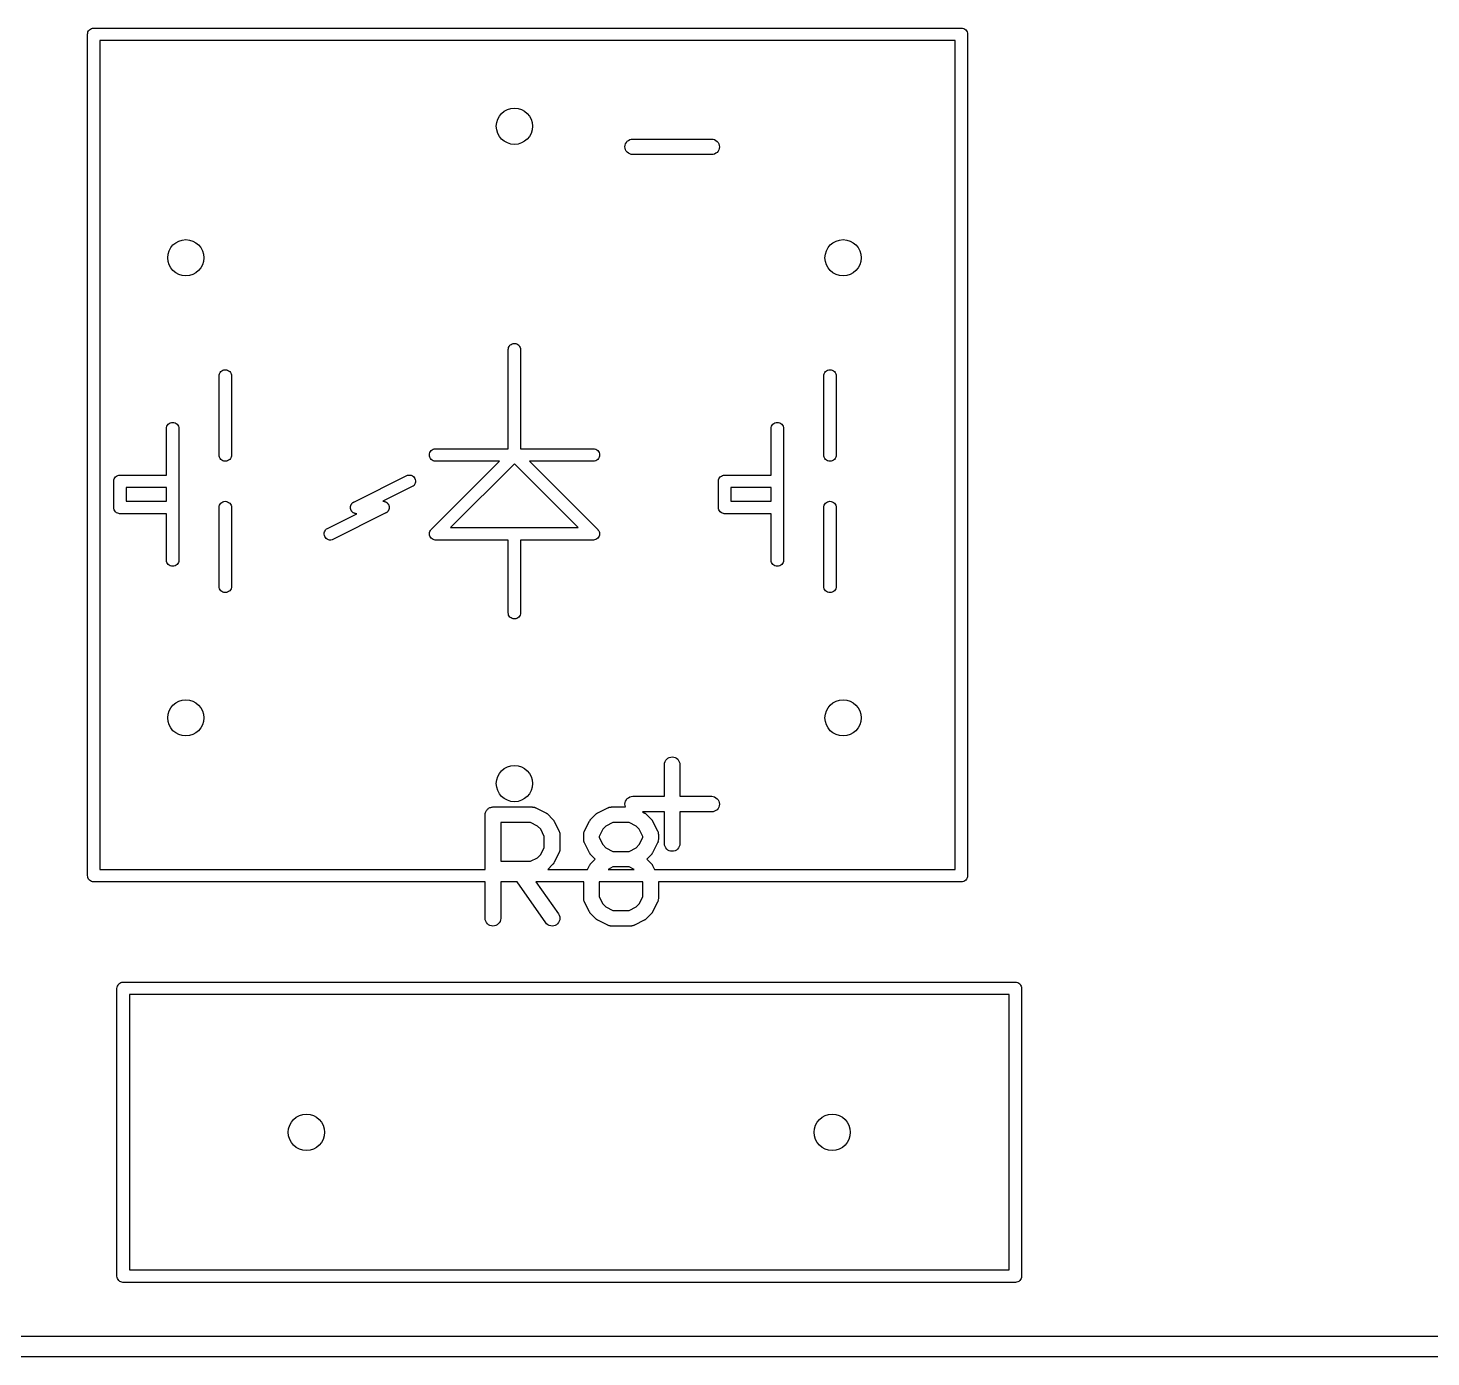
# Model space of a CAD drawing. Extents: x 17 to 176, y -177 to -9.
# Drawn here: x 132.3 to 145.86, y -176.63 to -163.79 of the extents above; entities that cross this region are included whole.
import ezdxf

# ---------------------------------------------------------------- set-up
doc = ezdxf.new("R2010")
doc.units = 0
doc.layers.add('BLACK', color=7, linetype='CONTINUOUS')

msp = doc.modelspace()

# ---------------------------------------------------------------- linework, layer by layer
at = {"layer": 'BLACK', "linetype": 'CONTINUOUS'}
for p, q in [((132.878, -163.852), (132.879, -163.84)), ((132.878, -163.855), (132.878, -163.852)), ((132.878, -171.977), (132.878, -163.855)), ((132.879, -163.84), (132.882, -163.829)), ((132.882, -163.829), (132.888, -163.819)), ((132.888, -163.819), (132.895, -163.809)), ((132.895, -163.809), (132.905, -163.802)), ((132.905, -163.802), (132.915, -163.796)), ((132.915, -163.796), (132.926, -163.793)), ((132.926, -163.793), (132.935, -163.792)), ((132.935, -163.792), (132.935, -163.792)), ((132.935, -163.792), (132.938, -163.792)), ((132.938, -163.792), (132.941, -163.792)), ((132.941, -163.792), (141.317, -163.792)), ((141.317, -163.792), (141.32, -163.792)), ((141.32, -163.792), (141.323, -163.792)), ((141.323, -163.792), (141.323, -163.792)), ((141.323, -163.792), (141.332, -163.793)), ((141.332, -163.793), (141.343, -163.796)), ((141.343, -163.796), (141.353, -163.802)), ((141.353, -163.802), (141.363, -163.809)), ((141.363, -163.809), (141.37, -163.819)), ((141.37, -163.819), (141.376, -163.829)), ((141.376, -163.829), (141.379, -163.84)), ((141.379, -163.84), (141.38, -163.852)), ((141.38, -163.852), (141.38, -163.855)), ((141.38, -163.855), (141.38, -171.977)), ((141.26, -163.912), (132.998, -163.912)), ((132.998, -163.912), (132.998, -171.92)), ((141.26, -171.92), (141.26, -163.912)), ((138.07, -164.939), (138.072, -164.924)), ((138.071, -164.953), (138.07, -164.939)), ((138.072, -164.924), (138.076, -164.91)), ((138.076, -164.91), (138.083, -164.897)), ((138.083, -164.897), (138.092, -164.886)), ((138.092, -164.886), (138.104, -164.877)), ((138.104, -164.877), (138.116, -164.87)), ((138.116, -164.87), (138.13, -164.866)), ((138.13, -164.866), (138.145, -164.864)), ((138.145, -164.864), (138.907, -164.864)), ((138.907, -164.864), (138.908, -164.864)), ((138.908, -164.864), (138.923, -164.866)), ((138.923, -164.866), (138.936, -164.87)), ((138.936, -164.87), (138.949, -164.878)), ((138.949, -164.878), (138.961, -164.887)), ((138.961, -164.887), (138.97, -164.898)), ((138.97, -164.898), (138.976, -164.911)), ((138.976, -164.911), (138.981, -164.925)), ((138.982, -164.94), (138.98, -164.955)), ((138.981, -164.925), (138.982, -164.94)), ((138.076, -164.968), (138.071, -164.953)), ((138.082, -164.98), (138.076, -164.968)), ((138.091, -164.992), (138.082, -164.98)), ((138.103, -165.001), (138.091, -164.992)), ((138.116, -165.008), (138.103, -165.001)), ((138.129, -165.013), (138.116, -165.008)), ((138.144, -165.014), (138.129, -165.013)), ((138.145, -165.014), (138.144, -165.014)), ((138.907, -165.014), (138.145, -165.014)), ((138.922, -165.013), (138.907, -165.014)), ((138.936, -165.009), (138.922, -165.013)), ((138.948, -165.002), (138.936, -165.009)), ((138.96, -164.993), (138.948, -165.002)), ((138.969, -164.981), (138.96, -164.993)), ((138.976, -164.968), (138.969, -164.981)), ((138.98, -164.955), (138.976, -164.968)), ((136.979, -166.844), (136.99, -166.841)), ((136.99, -166.841), (137.002, -166.84)), ((137.002, -166.84), (137.014, -166.841)), ((137.014, -166.841), (137.025, -166.844)), ((136.942, -166.897), (136.943, -166.888)), ((136.942, -167.856), (136.942, -166.897)), ((136.943, -166.888), (136.946, -166.877)), ((136.946, -166.877), (136.952, -166.867)), ((136.952, -166.867), (136.959, -166.857)), ((136.959, -166.857), (136.969, -166.85)), ((136.969, -166.85), (136.979, -166.844)), ((137.025, -166.844), (137.035, -166.85)), ((137.035, -166.85), (137.045, -166.857)), ((137.045, -166.857), (137.052, -166.867)), ((137.052, -166.867), (137.058, -166.877)), ((137.058, -166.877), (137.061, -166.888)), ((137.061, -166.888), (137.062, -166.897)), ((137.062, -166.897), (137.062, -167.856)), ((134.158, -167.121), (134.165, -167.111)), ((134.165, -167.111), (134.175, -167.104)), ((134.175, -167.104), (134.185, -167.098)), ((134.185, -167.098), (134.196, -167.095)), ((134.196, -167.095), (134.208, -167.094)), ((134.208, -167.094), (134.22, -167.095)), ((134.22, -167.095), (134.231, -167.098)), ((134.231, -167.098), (134.241, -167.104)), ((134.241, -167.104), (134.251, -167.111)), ((134.251, -167.111), (134.258, -167.121)), ((140, -167.121), (140.007, -167.111)), ((140.007, -167.111), (140.017, -167.104)), ((140.017, -167.104), (140.027, -167.098)), ((140.027, -167.098), (140.038, -167.095)), ((140.038, -167.095), (140.05, -167.094)), ((140.05, -167.094), (140.062, -167.095)), ((140.062, -167.095), (140.073, -167.098)), ((140.073, -167.098), (140.083, -167.104)), ((140.083, -167.104), (140.093, -167.111)), ((140.093, -167.111), (140.1, -167.121)), ((134.148, -167.151), (134.149, -167.142)), ((134.148, -167.919), (134.148, -167.151)), ((134.149, -167.142), (134.152, -167.131)), ((134.152, -167.131), (134.158, -167.121)), ((134.258, -167.121), (134.264, -167.131)), ((134.264, -167.131), (134.267, -167.142)), ((134.267, -167.142), (134.268, -167.151)), ((134.268, -167.151), (134.268, -167.919)), ((139.99, -167.151), (139.991, -167.142)), ((139.99, -167.919), (139.99, -167.151)), ((139.991, -167.142), (139.994, -167.131)), ((139.994, -167.131), (140, -167.121)), ((140.1, -167.121), (140.106, -167.131)), ((140.106, -167.131), (140.109, -167.142)), ((140.109, -167.142), (140.11, -167.151)), ((140.11, -167.151), (140.11, -167.919)), ((133.64, -167.659), (133.641, -167.65)), ((133.641, -167.65), (133.644, -167.639)), ((133.644, -167.639), (133.65, -167.629)), ((133.65, -167.629), (133.657, -167.619)), ((133.657, -167.619), (133.667, -167.612)), ((133.667, -167.612), (133.677, -167.606)), ((133.677, -167.606), (133.688, -167.603)), ((133.688, -167.603), (133.7, -167.602)), ((133.7, -167.602), (133.712, -167.603)), ((133.712, -167.603), (133.723, -167.606)), ((133.723, -167.606), (133.733, -167.612)), ((133.733, -167.612), (133.743, -167.619)), ((133.743, -167.619), (133.75, -167.629)), ((133.75, -167.629), (133.756, -167.639)), ((133.756, -167.639), (133.759, -167.65)), ((133.759, -167.65), (133.76, -167.659)), ((139.482, -167.659), (139.483, -167.65)), ((139.483, -167.65), (139.486, -167.639)), ((139.486, -167.639), (139.492, -167.629)), ((139.492, -167.629), (139.499, -167.619)), ((139.499, -167.619), (139.509, -167.612)), ((139.509, -167.612), (139.519, -167.606)), ((139.519, -167.606), (139.53, -167.603)), ((139.53, -167.603), (139.542, -167.602)), ((139.542, -167.602), (139.554, -167.603)), ((139.554, -167.603), (139.565, -167.606)), ((139.565, -167.606), (139.575, -167.612)), ((139.575, -167.612), (139.585, -167.619)), ((139.585, -167.619), (139.592, -167.629)), ((139.592, -167.629), (139.598, -167.639)), ((139.598, -167.639), (139.601, -167.65)), ((139.601, -167.65), (139.602, -167.659)), ((133.64, -168.11), (133.64, -167.659)), ((133.76, -167.659), (133.76, -168.167)), ((139.482, -168.11), (139.482, -167.659)), ((139.602, -167.659), (139.602, -168.167)), ((134.149, -167.928), (134.148, -167.919)), ((134.268, -167.919), (134.267, -167.928)), ((136.18, -167.916), (136.181, -167.904)), ((136.181, -167.928), (136.18, -167.916)), ((136.181, -167.904), (136.184, -167.893)), ((136.184, -167.893), (136.19, -167.883)), ((136.19, -167.883), (136.197, -167.873)), ((136.197, -167.873), (136.207, -167.866)), ((136.207, -167.866), (136.217, -167.86)), ((136.217, -167.86), (136.228, -167.857)), ((136.228, -167.857), (136.237, -167.856)), ((136.237, -167.856), (136.942, -167.856)), ((137.062, -167.856), (137.767, -167.856)), ((137.767, -167.856), (137.776, -167.857)), ((137.776, -167.857), (137.787, -167.86)), ((137.787, -167.86), (137.797, -167.866)), ((137.797, -167.866), (137.807, -167.873)), ((137.807, -167.873), (137.814, -167.883)), ((137.814, -167.883), (137.82, -167.893)), ((137.82, -167.893), (137.823, -167.904)), ((137.823, -167.904), (137.824, -167.916)), ((137.824, -167.916), (137.823, -167.928)), ((139.991, -167.928), (139.99, -167.919)), ((140.11, -167.919), (140.109, -167.928)), ((134.152, -167.939), (134.149, -167.928)), ((134.158, -167.949), (134.152, -167.939)), ((134.165, -167.959), (134.158, -167.949)), ((134.175, -167.966), (134.165, -167.959)), ((134.185, -167.972), (134.175, -167.966)), ((134.196, -167.975), (134.185, -167.972)), ((134.208, -167.976), (134.196, -167.975)), ((134.22, -167.975), (134.208, -167.976)), ((134.231, -167.972), (134.22, -167.975)), ((134.241, -167.966), (134.231, -167.972)), ((134.251, -167.959), (134.241, -167.966)), ((134.258, -167.949), (134.251, -167.959)), ((134.264, -167.939), (134.258, -167.949)), ((134.267, -167.928), (134.264, -167.939)), ((136.184, -167.939), (136.181, -167.928)), ((136.19, -167.949), (136.184, -167.939)), ((136.197, -167.959), (136.19, -167.949)), ((136.207, -167.966), (136.197, -167.959)), ((136.2, -168.633), (136.857, -167.976)), ((136.217, -167.972), (136.207, -167.966)), ((136.228, -167.975), (136.217, -167.972)), ((136.237, -167.976), (136.228, -167.975)), ((136.857, -167.976), (136.237, -167.976)), ((137.002, -168.001), (136.385, -168.618)), ((137.619, -168.618), (137.002, -168.001)), ((137.767, -167.976), (137.147, -167.976)), ((137.147, -167.976), (137.804, -168.633)), ((137.776, -167.975), (137.767, -167.976)), ((137.787, -167.972), (137.776, -167.975)), ((137.797, -167.966), (137.787, -167.972)), ((137.807, -167.959), (137.797, -167.966)), ((137.814, -167.949), (137.807, -167.959)), ((137.82, -167.939), (137.814, -167.949)), ((137.823, -167.928), (137.82, -167.939)), ((139.994, -167.939), (139.991, -167.928)), ((140, -167.949), (139.994, -167.939)), ((140.007, -167.959), (140, -167.949)), ((140.017, -167.966), (140.007, -167.959)), ((140.027, -167.972), (140.017, -167.966)), ((140.038, -167.975), (140.027, -167.972)), ((140.05, -167.976), (140.038, -167.975)), ((140.062, -167.975), (140.05, -167.976)), ((140.073, -167.972), (140.062, -167.975)), ((140.083, -167.966), (140.073, -167.972)), ((140.093, -167.959), (140.083, -167.966)), ((140.1, -167.949), (140.093, -167.959)), ((140.106, -167.939), (140.1, -167.949)), ((140.109, -167.928), (140.106, -167.939)), ((133.132, -168.17), (133.133, -168.158)), ((133.132, -168.173), (133.132, -168.17)), ((133.132, -168.421), (133.132, -168.173)), ((133.133, -168.158), (133.136, -168.147)), ((133.136, -168.147), (133.142, -168.137)), ((133.142, -168.137), (133.149, -168.127)), ((133.149, -168.127), (133.159, -168.12)), ((133.159, -168.12), (133.169, -168.114)), ((133.169, -168.114), (133.18, -168.111)), ((133.18, -168.111), (133.189, -168.11)), ((133.189, -168.11), (133.189, -168.11)), ((133.189, -168.11), (133.192, -168.11)), ((133.192, -168.11), (133.195, -168.11)), ((133.195, -168.11), (133.64, -168.11)), ((133.76, -168.167), (133.76, -168.17)), ((133.76, -168.17), (133.76, -168.173)), ((133.76, -168.173), (133.76, -168.421)), ((135.456, -168.368), (135.962, -168.115)), ((135.962, -168.115), (135.97, -168.112)), ((135.97, -168.112), (135.982, -168.11)), ((135.982, -168.11), (135.994, -168.11)), ((135.994, -168.11), (136.005, -168.113)), ((136.005, -168.113), (136.016, -168.118)), ((136.016, -168.118), (136.026, -168.124)), ((136.026, -168.124), (136.034, -168.133)), ((136.034, -168.133), (136.04, -168.143)), ((136.043, -168.189), (136.038, -168.2)), ((136.04, -168.143), (136.044, -168.154)), ((136.046, -168.178), (136.043, -168.189)), ((136.044, -168.154), (136.046, -168.166)), ((136.046, -168.166), (136.046, -168.178)), ((138.974, -168.17), (138.975, -168.158)), ((138.974, -168.173), (138.974, -168.17)), ((138.974, -168.421), (138.974, -168.173)), ((138.975, -168.158), (138.978, -168.147)), ((138.978, -168.147), (138.984, -168.137)), ((138.984, -168.137), (138.991, -168.127)), ((138.991, -168.127), (139.001, -168.12)), ((139.001, -168.12), (139.011, -168.114)), ((139.011, -168.114), (139.022, -168.111)), ((139.022, -168.111), (139.031, -168.11)), ((139.031, -168.11), (139.031, -168.11)), ((139.031, -168.11), (139.034, -168.11)), ((139.034, -168.11), (139.037, -168.11)), ((139.037, -168.11), (139.482, -168.11)), ((139.602, -168.167), (139.602, -168.17)), ((139.602, -168.17), (139.602, -168.173)), ((139.602, -168.173), (139.602, -168.421)), ((133.252, -168.23), (133.252, -168.364)), ((133.64, -168.23), (133.252, -168.23)), ((133.64, -168.364), (133.64, -168.23)), ((136.015, -168.222), (135.732, -168.364)), ((136.023, -168.218), (136.015, -168.222)), ((136.032, -168.21), (136.023, -168.218)), ((136.038, -168.2), (136.032, -168.21)), ((139.094, -168.23), (139.094, -168.364)), ((139.482, -168.23), (139.094, -168.23)), ((139.482, -168.364), (139.482, -168.23)), ((133.132, -168.424), (133.132, -168.421)), ((133.133, -168.436), (133.132, -168.424)), ((133.136, -168.447), (133.133, -168.436)), ((133.142, -168.457), (133.136, -168.447)), ((133.149, -168.467), (133.142, -168.457)), ((133.159, -168.474), (133.149, -168.467)), ((133.252, -168.364), (133.64, -168.364)), ((133.76, -168.421), (133.76, -168.424)), ((133.76, -168.424), (133.76, -168.427)), ((133.76, -168.427), (133.76, -168.935)), ((134.148, -168.421), (134.149, -168.412)), ((134.148, -169.189), (134.148, -168.421)), ((134.149, -168.412), (134.152, -168.401)), ((134.152, -168.401), (134.158, -168.391)), ((134.158, -168.391), (134.165, -168.381)), ((134.165, -168.381), (134.175, -168.374)), ((134.175, -168.374), (134.185, -168.368)), ((134.185, -168.368), (134.196, -168.365)), ((134.196, -168.365), (134.208, -168.364)), ((134.208, -168.364), (134.22, -168.365)), ((134.22, -168.365), (134.231, -168.368)), ((134.231, -168.368), (134.241, -168.374)), ((134.241, -168.374), (134.251, -168.381)), ((134.251, -168.381), (134.258, -168.391)), ((134.258, -168.391), (134.264, -168.401)), ((134.264, -168.401), (134.267, -168.412)), ((134.267, -168.412), (134.268, -168.421)), ((134.268, -168.421), (134.268, -169.189)), ((135.418, -168.416), (135.419, -168.414)), ((135.418, -168.42), (135.418, -168.416)), ((135.418, -168.424), (135.418, -168.42)), ((135.418, -168.426), (135.418, -168.424)), ((135.418, -168.428), (135.418, -168.426)), ((135.418, -168.432), (135.418, -168.428)), ((135.419, -168.436), (135.418, -168.432)), ((135.419, -168.412), (135.42, -168.409)), ((135.419, -168.414), (135.419, -168.412)), ((135.419, -168.438), (135.419, -168.436)), ((135.42, -168.44), (135.419, -168.438)), ((135.42, -168.409), (135.421, -168.405)), ((135.421, -168.443), (135.42, -168.44)), ((135.421, -168.405), (135.422, -168.403)), ((135.422, -168.447), (135.421, -168.443)), ((135.422, -168.401), (135.424, -168.398)), ((135.422, -168.403), (135.422, -168.401)), ((135.423, -168.449), (135.422, -168.447)), ((135.424, -168.451), (135.423, -168.449)), ((135.424, -168.398), (135.426, -168.394)), ((135.426, -168.454), (135.424, -168.451)), ((135.426, -168.394), (135.427, -168.392)), ((135.428, -168.457), (135.426, -168.454)), ((135.427, -168.392), (135.428, -168.391)), ((135.428, -168.391), (135.43, -168.388)), ((135.429, -168.459), (135.428, -168.457)), ((135.43, -168.461), (135.429, -168.459)), ((135.43, -168.388), (135.432, -168.384)), ((135.433, -168.464), (135.43, -168.461)), ((135.432, -168.384), (135.434, -168.383)), ((135.435, -168.467), (135.433, -168.464)), ((135.434, -168.383), (135.435, -168.381)), ((135.435, -168.381), (135.438, -168.379)), ((135.437, -168.468), (135.435, -168.467)), ((135.438, -168.47), (135.437, -168.468)), ((135.438, -168.379), (135.441, -168.376)), ((135.441, -168.376), (135.443, -168.375)), ((135.443, -168.375), (135.445, -168.374)), ((135.445, -168.374), (135.448, -168.372)), ((135.448, -168.372), (135.449, -168.372)), ((135.449, -168.372), (135.45, -168.371)), ((135.45, -168.371), (135.455, -168.368)), ((135.455, -168.368), (135.456, -168.368)), ((135.732, -168.364), (135.733, -168.364)), ((135.733, -168.364), (135.735, -168.364)), ((135.735, -168.364), (135.736, -168.364)), ((135.736, -168.364), (135.74, -168.364)), ((135.74, -168.364), (135.742, -168.365)), ((135.742, -168.365), (135.744, -168.365)), ((135.744, -168.365), (135.747, -168.366)), ((135.747, -168.366), (135.751, -168.367)), ((135.751, -168.367), (135.753, -168.368)), ((135.753, -168.368), (135.755, -168.368)), ((135.755, -168.368), (135.758, -168.37)), ((135.758, -168.37), (135.762, -168.372)), ((135.762, -168.372), (135.764, -168.373)), ((135.764, -168.373), (135.765, -168.374)), ((135.765, -168.374), (135.768, -168.376)), ((135.768, -168.376), (135.772, -168.378)), ((135.772, -168.378), (135.773, -168.38)), ((135.775, -168.467), (135.772, -168.469)), ((135.773, -168.38), (135.775, -168.381)), ((135.775, -168.381), (135.777, -168.384)), ((135.776, -168.465), (135.775, -168.467)), ((135.778, -168.464), (135.776, -168.465)), ((135.777, -168.384), (135.78, -168.387)), ((135.78, -168.46), (135.778, -168.464)), ((135.78, -168.387), (135.781, -168.389)), ((135.782, -168.457), (135.78, -168.46)), ((135.781, -168.389), (135.782, -168.391)), ((135.782, -168.391), (135.784, -168.394)), ((135.783, -168.456), (135.782, -168.457)), ((135.784, -168.454), (135.783, -168.456)), ((135.784, -168.394), (135.786, -168.397)), ((135.786, -168.45), (135.784, -168.454)), ((135.786, -168.397), (135.787, -168.399)), ((135.788, -168.447), (135.786, -168.45)), ((135.787, -168.399), (135.788, -168.401)), ((135.788, -168.401), (135.789, -168.405)), ((135.789, -168.443), (135.788, -168.445)), ((135.788, -168.445), (135.788, -168.447)), ((135.789, -168.405), (135.79, -168.408)), ((135.79, -168.439), (135.789, -168.443)), ((135.79, -168.408), (135.791, -168.41)), ((135.791, -168.436), (135.79, -168.439)), ((135.791, -168.41), (135.791, -168.412)), ((135.791, -168.412), (135.792, -168.416)), ((135.792, -168.432), (135.791, -168.434)), ((135.791, -168.434), (135.791, -168.436)), ((135.792, -168.416), (135.792, -168.42)), ((135.792, -168.42), (135.792, -168.422)), ((135.792, -168.422), (135.792, -168.424)), ((135.792, -168.424), (135.792, -168.428)), ((135.792, -168.428), (135.792, -168.432)), ((138.974, -168.424), (138.974, -168.421)), ((138.975, -168.436), (138.974, -168.424)), ((138.978, -168.447), (138.975, -168.436)), ((138.984, -168.457), (138.978, -168.447)), ((138.991, -168.467), (138.984, -168.457)), ((139.001, -168.474), (138.991, -168.467)), ((139.094, -168.364), (139.482, -168.364)), ((139.602, -168.421), (139.602, -168.424)), ((139.602, -168.424), (139.602, -168.427)), ((139.602, -168.427), (139.602, -168.935)), ((139.99, -168.421), (139.991, -168.412)), ((139.99, -169.189), (139.99, -168.421)), ((139.991, -168.412), (139.994, -168.401)), ((139.994, -168.401), (140, -168.391)), ((140, -168.391), (140.007, -168.381)), ((140.007, -168.381), (140.017, -168.374)), ((140.017, -168.374), (140.027, -168.368)), ((140.027, -168.368), (140.038, -168.365)), ((140.038, -168.365), (140.05, -168.364)), ((140.05, -168.364), (140.062, -168.365)), ((140.062, -168.365), (140.073, -168.368)), ((140.073, -168.368), (140.083, -168.374)), ((140.083, -168.374), (140.093, -168.381)), ((140.093, -168.381), (140.1, -168.391)), ((140.1, -168.391), (140.106, -168.401)), ((140.106, -168.401), (140.109, -168.412)), ((140.109, -168.412), (140.11, -168.421)), ((140.11, -168.421), (140.11, -169.189)), ((133.169, -168.48), (133.159, -168.474)), ((133.18, -168.483), (133.169, -168.48)), ((133.187, -168.484), (133.18, -168.483)), ((133.192, -168.484), (133.187, -168.484)), ((133.195, -168.484), (133.192, -168.484)), ((133.64, -168.484), (133.195, -168.484)), ((133.64, -168.935), (133.64, -168.484)), ((135.195, -168.626), (135.478, -168.484)), ((135.754, -168.48), (135.248, -168.733)), ((135.442, -168.472), (135.438, -168.47)), ((135.445, -168.474), (135.442, -168.472)), ((135.446, -168.475), (135.445, -168.474)), ((135.448, -168.476), (135.446, -168.475)), ((135.452, -168.478), (135.448, -168.476)), ((135.455, -168.48), (135.452, -168.478)), ((135.457, -168.48), (135.455, -168.48)), ((135.459, -168.481), (135.457, -168.48)), ((135.463, -168.482), (135.459, -168.481)), ((135.466, -168.483), (135.463, -168.482)), ((135.468, -168.483), (135.466, -168.483)), ((135.47, -168.484), (135.468, -168.483)), ((135.474, -168.484), (135.47, -168.484)), ((135.475, -168.484), (135.474, -168.484)), ((135.477, -168.484), (135.475, -168.484)), ((135.478, -168.484), (135.477, -168.484)), ((135.755, -168.48), (135.754, -168.48)), ((135.76, -168.477), (135.755, -168.48)), ((135.761, -168.476), (135.76, -168.477)), ((135.762, -168.476), (135.761, -168.476)), ((135.765, -168.474), (135.762, -168.476)), ((135.767, -168.473), (135.765, -168.474)), ((135.769, -168.472), (135.767, -168.473)), ((135.772, -168.469), (135.769, -168.472)), ((139.011, -168.48), (139.001, -168.474)), ((139.022, -168.483), (139.011, -168.48)), ((139.029, -168.484), (139.022, -168.483)), ((139.034, -168.484), (139.029, -168.484)), ((139.037, -168.484), (139.034, -168.484)), ((139.482, -168.484), (139.037, -168.484)), ((139.482, -168.935), (139.482, -168.484)), ((135.164, -168.67), (135.167, -168.659)), ((135.164, -168.682), (135.164, -168.67)), ((135.166, -168.694), (135.164, -168.682)), ((135.17, -168.705), (135.166, -168.694)), ((135.167, -168.659), (135.172, -168.648)), ((135.176, -168.715), (135.17, -168.705)), ((135.172, -168.648), (135.178, -168.638)), ((135.184, -168.724), (135.176, -168.715)), ((135.178, -168.638), (135.187, -168.63)), ((135.194, -168.73), (135.184, -168.724)), ((135.187, -168.63), (135.195, -168.626)), ((135.205, -168.735), (135.194, -168.73)), ((135.216, -168.738), (135.205, -168.735)), ((135.228, -168.738), (135.216, -168.738)), ((135.24, -168.736), (135.228, -168.738)), ((135.248, -168.733), (135.24, -168.736)), ((136.18, -168.678), (136.181, -168.666)), ((136.181, -168.69), (136.18, -168.678)), ((136.181, -168.666), (136.184, -168.655)), ((136.184, -168.701), (136.181, -168.69)), ((136.184, -168.655), (136.19, -168.645)), ((136.19, -168.711), (136.184, -168.701)), ((136.19, -168.645), (136.195, -168.638)), ((136.197, -168.721), (136.19, -168.711)), ((136.195, -168.638), (136.197, -168.635)), ((136.195, -168.638), (136.195, -168.638)), ((136.195, -168.638), (136.195, -168.638)), ((136.197, -168.635), (136.2, -168.633)), ((136.207, -168.728), (136.197, -168.721)), ((136.217, -168.734), (136.207, -168.728)), ((136.228, -168.737), (136.217, -168.734)), ((136.237, -168.738), (136.228, -168.737)), ((136.24, -168.738), (136.237, -168.738)), ((136.237, -168.738), (136.237, -168.738)), ((136.243, -168.738), (136.24, -168.738)), ((136.942, -168.738), (136.243, -168.738)), ((136.385, -168.618), (136.999, -168.618)), ((136.942, -169.443), (136.942, -168.738)), ((136.999, -168.618), (137.002, -168.618)), ((137.002, -168.618), (137.005, -168.618)), ((137.005, -168.618), (137.619, -168.618)), ((137.761, -168.738), (137.062, -168.738)), ((137.062, -168.738), (137.062, -169.443)), ((137.764, -168.738), (137.761, -168.738)), ((137.767, -168.738), (137.764, -168.738)), ((137.776, -168.737), (137.767, -168.738)), ((137.767, -168.738), (137.767, -168.738)), ((137.787, -168.734), (137.776, -168.737)), ((137.797, -168.728), (137.787, -168.734)), ((137.807, -168.721), (137.797, -168.728)), ((137.804, -168.633), (137.807, -168.635)), ((137.807, -168.635), (137.809, -168.638)), ((137.814, -168.711), (137.807, -168.721)), ((137.809, -168.638), (137.809, -168.638)), ((137.809, -168.638), (137.814, -168.645)), ((137.814, -168.645), (137.816, -168.649)), ((137.82, -168.701), (137.814, -168.711)), ((137.816, -168.649), (137.82, -168.655)), ((137.82, -168.655), (137.823, -168.666)), ((137.823, -168.69), (137.82, -168.701)), ((137.823, -168.666), (137.824, -168.678)), ((137.824, -168.678), (137.823, -168.69)), ((133.641, -168.944), (133.64, -168.935)), ((133.644, -168.955), (133.641, -168.944)), ((133.65, -168.965), (133.644, -168.955)), ((133.657, -168.975), (133.65, -168.965)), ((133.667, -168.982), (133.657, -168.975)), ((133.677, -168.988), (133.667, -168.982)), ((133.688, -168.991), (133.677, -168.988)), ((133.7, -168.992), (133.688, -168.991)), ((133.712, -168.991), (133.7, -168.992)), ((133.723, -168.988), (133.712, -168.991)), ((133.733, -168.982), (133.723, -168.988)), ((133.743, -168.975), (133.733, -168.982)), ((133.75, -168.965), (133.743, -168.975)), ((133.756, -168.955), (133.75, -168.965)), ((133.759, -168.944), (133.756, -168.955)), ((133.76, -168.935), (133.759, -168.944)), ((139.483, -168.944), (139.482, -168.935)), ((139.486, -168.955), (139.483, -168.944)), ((139.492, -168.965), (139.486, -168.955)), ((139.499, -168.975), (139.492, -168.965)), ((139.509, -168.982), (139.499, -168.975)), ((139.519, -168.988), (139.509, -168.982)), ((139.53, -168.991), (139.519, -168.988)), ((139.542, -168.992), (139.53, -168.991)), ((139.554, -168.991), (139.542, -168.992)), ((139.565, -168.988), (139.554, -168.991)), ((139.575, -168.982), (139.565, -168.988)), ((139.585, -168.975), (139.575, -168.982)), ((139.592, -168.965), (139.585, -168.975)), ((139.598, -168.955), (139.592, -168.965)), ((139.601, -168.944), (139.598, -168.955)), ((139.602, -168.935), (139.601, -168.944)), ((134.149, -169.198), (134.148, -169.189)), ((134.152, -169.209), (134.149, -169.198)), ((134.158, -169.219), (134.152, -169.209)), ((134.165, -169.229), (134.158, -169.219)), ((134.175, -169.236), (134.165, -169.229)), ((134.185, -169.242), (134.175, -169.236)), ((134.196, -169.245), (134.185, -169.242)), ((134.208, -169.246), (134.196, -169.245)), ((134.22, -169.245), (134.208, -169.246)), ((134.231, -169.242), (134.22, -169.245)), ((134.241, -169.236), (134.231, -169.242)), ((134.251, -169.229), (134.241, -169.236)), ((134.258, -169.219), (134.251, -169.229)), ((134.264, -169.209), (134.258, -169.219)), ((134.267, -169.198), (134.264, -169.209)), ((134.268, -169.189), (134.267, -169.198)), ((139.991, -169.198), (139.99, -169.189)), ((139.994, -169.209), (139.991, -169.198)), ((140, -169.219), (139.994, -169.209)), ((140.007, -169.229), (140, -169.219)), ((140.017, -169.236), (140.007, -169.229)), ((140.027, -169.242), (140.017, -169.236)), ((140.038, -169.245), (140.027, -169.242)), ((140.05, -169.246), (140.038, -169.245)), ((140.062, -169.245), (140.05, -169.246)), ((140.073, -169.242), (140.062, -169.245)), ((140.083, -169.236), (140.073, -169.242)), ((140.093, -169.229), (140.083, -169.236)), ((140.1, -169.219), (140.093, -169.229)), ((140.106, -169.209), (140.1, -169.219)), ((140.109, -169.198), (140.106, -169.209)), ((140.11, -169.189), (140.109, -169.198)), ((136.943, -169.452), (136.942, -169.443)), ((136.946, -169.463), (136.943, -169.452)), ((136.952, -169.473), (136.946, -169.463)), ((136.959, -169.483), (136.952, -169.473)), ((136.969, -169.49), (136.959, -169.483)), ((136.979, -169.496), (136.969, -169.49)), ((136.99, -169.499), (136.979, -169.496)), ((137.002, -169.5), (136.99, -169.499)), ((137.014, -169.499), (137.002, -169.5)), ((137.025, -169.496), (137.014, -169.499)), ((137.035, -169.49), (137.025, -169.496)), ((137.045, -169.483), (137.035, -169.49)), ((137.052, -169.473), (137.045, -169.483)), ((137.058, -169.463), (137.052, -169.473)), ((137.061, -169.452), (137.058, -169.463)), ((137.062, -169.443), (137.061, -169.452)), ((138.451, -170.907), (138.453, -170.893)), ((138.451, -170.908), (138.451, -170.907)), ((138.451, -171.214), (138.451, -170.908)), ((138.453, -170.893), (138.457, -170.879)), ((138.457, -170.879), (138.464, -170.866)), ((138.464, -170.866), (138.474, -170.855)), ((138.474, -170.855), (138.485, -170.846)), ((138.485, -170.846), (138.498, -170.839)), ((138.498, -170.839), (138.512, -170.835)), ((138.512, -170.835), (138.527, -170.833)), ((138.527, -170.833), (138.541, -170.835)), ((138.541, -170.835), (138.555, -170.839)), ((138.555, -170.839), (138.568, -170.846)), ((138.568, -170.846), (138.579, -170.856)), ((138.579, -170.856), (138.588, -170.867)), ((138.588, -170.867), (138.595, -170.88)), ((138.595, -170.88), (138.6, -170.894)), ((138.6, -170.894), (138.601, -170.908)), ((138.601, -170.908), (138.601, -171.214)), ((138.07, -171.289), (138.072, -171.274)), ((138.071, -171.303), (138.07, -171.289)), ((138.075, -171.317), (138.071, -171.303)), ((138.072, -171.274), (138.076, -171.26)), ((138.076, -171.26), (138.083, -171.247)), ((138.083, -171.247), (138.092, -171.236)), ((138.092, -171.236), (138.104, -171.227)), ((138.104, -171.227), (138.116, -171.22)), ((138.116, -171.22), (138.13, -171.216)), ((138.13, -171.216), (138.145, -171.214)), ((138.145, -171.214), (138.451, -171.214)), ((138.601, -171.214), (138.907, -171.214)), ((138.907, -171.214), (138.908, -171.214)), ((138.908, -171.214), (138.923, -171.216)), ((138.923, -171.216), (138.936, -171.22)), ((138.936, -171.22), (138.949, -171.228)), ((138.949, -171.228), (138.961, -171.237)), ((138.961, -171.237), (138.97, -171.248)), ((138.97, -171.248), (138.976, -171.261)), ((138.976, -171.261), (138.981, -171.275)), ((138.98, -171.305), (138.976, -171.318)), ((138.982, -171.29), (138.98, -171.305)), ((138.981, -171.275), (138.982, -171.29)), ((136.719, -171.391), (136.72, -171.384)), ((136.719, -171.392), (136.719, -171.391)), ((136.719, -171.92), (136.719, -171.392)), ((136.719, -171.392), (136.719, -171.392)), ((136.719, -171.392), (136.719, -171.392)), ((136.719, -171.392), (136.719, -171.392)), ((136.72, -171.384), (136.72, -171.377)), ((136.72, -171.377), (136.721, -171.377)), ((136.721, -171.377), (136.723, -171.37)), ((136.721, -171.377), (136.721, -171.377)), ((136.723, -171.37), (136.725, -171.363)), ((136.725, -171.363), (136.728, -171.357)), ((136.725, -171.363), (136.725, -171.363)), ((136.725, -171.363), (136.725, -171.363)), ((136.728, -171.357), (136.732, -171.35)), ((136.732, -171.35), (136.737, -171.345)), ((136.732, -171.35), (136.732, -171.35)), ((136.732, -171.35), (136.732, -171.35)), ((136.737, -171.345), (136.741, -171.339)), ((136.741, -171.339), (136.747, -171.334)), ((136.741, -171.339), (136.741, -171.339)), ((136.741, -171.339), (136.741, -171.339)), ((136.747, -171.334), (136.752, -171.33)), ((136.752, -171.33), (136.753, -171.33)), ((136.753, -171.33), (136.759, -171.326)), ((136.753, -171.33), (136.753, -171.33)), ((136.759, -171.326), (136.765, -171.323)), ((136.765, -171.323), (136.766, -171.323)), ((136.766, -171.323), (136.773, -171.321)), ((136.766, -171.323), (136.766, -171.323)), ((136.773, -171.321), (136.779, -171.319)), ((136.779, -171.319), (136.78, -171.319)), ((136.78, -171.319), (136.787, -171.318)), ((136.78, -171.319), (136.78, -171.319)), ((136.787, -171.318), (136.794, -171.317)), ((136.794, -171.317), (137.175, -171.317)), ((137.175, -171.317), (137.176, -171.317)), ((137.176, -171.317), (137.178, -171.318)), ((137.178, -171.318), (137.18, -171.318)), ((137.18, -171.318), (137.185, -171.318)), ((137.185, -171.318), (137.19, -171.319)), ((137.19, -171.319), (137.193, -171.32)), ((137.193, -171.32), (137.195, -171.32)), ((137.195, -171.32), (137.2, -171.322)), ((137.2, -171.322), (137.204, -171.323)), ((137.204, -171.323), (137.206, -171.325)), ((137.206, -171.325), (137.208, -171.325)), ((137.208, -171.325), (137.304, -171.373)), ((137.304, -171.373), (137.305, -171.373)), ((137.305, -171.373), (137.308, -171.376)), ((137.308, -171.376), (137.312, -171.378)), ((137.312, -171.378), (137.314, -171.38)), ((137.314, -171.38), (137.317, -171.381)), ((137.317, -171.381), (137.32, -171.384)), ((137.32, -171.384), (137.323, -171.387)), ((137.323, -171.387), (137.371, -171.435)), ((137.371, -171.435), (137.371, -171.435)), ((137.371, -171.435), (137.374, -171.439)), ((137.374, -171.439), (137.377, -171.442)), ((137.377, -171.442), (137.379, -171.444)), ((137.379, -171.444), (137.381, -171.447)), ((137.381, -171.447), (137.383, -171.451)), ((137.727, -171.453), (137.73, -171.45)), ((137.73, -171.45), (137.732, -171.446)), ((137.732, -171.446), (137.734, -171.443)), ((137.734, -171.443), (137.735, -171.441)), ((137.735, -171.441), (137.738, -171.438)), ((137.738, -171.438), (137.741, -171.435)), ((137.741, -171.435), (137.788, -171.387)), ((137.788, -171.387), (137.789, -171.386)), ((137.789, -171.386), (137.793, -171.384)), ((137.793, -171.384), (137.796, -171.381)), ((137.796, -171.381), (137.798, -171.379)), ((137.798, -171.379), (137.801, -171.377)), ((137.801, -171.377), (137.804, -171.375)), ((137.804, -171.375), (137.808, -171.373)), ((137.808, -171.373), (137.903, -171.325)), ((137.903, -171.325), (137.904, -171.325)), ((137.904, -171.325), (137.906, -171.324)), ((137.906, -171.324), (137.908, -171.323)), ((137.908, -171.323), (137.913, -171.322)), ((137.913, -171.322), (137.918, -171.32)), ((137.918, -171.32), (137.92, -171.319)), ((137.92, -171.319), (137.922, -171.319)), ((137.922, -171.319), (137.927, -171.318)), ((137.927, -171.318), (137.932, -171.318)), ((137.932, -171.318), (137.935, -171.318)), ((137.935, -171.318), (137.937, -171.317)), ((137.937, -171.317), (138.075, -171.317)), ((138.451, -171.364), (138.239, -171.364)), ((138.239, -171.364), (138.256, -171.373)), ((138.256, -171.373), (138.257, -171.373)), ((138.257, -171.373), (138.26, -171.376)), ((138.26, -171.376), (138.264, -171.378)), ((138.264, -171.378), (138.267, -171.38)), ((138.267, -171.38), (138.269, -171.381)), ((138.269, -171.381), (138.272, -171.384)), ((138.272, -171.384), (138.276, -171.387)), ((138.276, -171.387), (138.323, -171.435)), ((138.323, -171.435), (138.324, -171.435)), ((138.324, -171.435), (138.326, -171.439)), ((138.326, -171.439), (138.329, -171.442)), ((138.329, -171.442), (138.331, -171.444)), ((138.331, -171.444), (138.333, -171.447)), ((138.333, -171.447), (138.335, -171.451)), ((138.451, -171.67), (138.451, -171.364)), ((138.907, -171.364), (138.601, -171.364)), ((138.601, -171.364), (138.601, -171.67)), ((138.922, -171.363), (138.907, -171.364)), ((138.936, -171.359), (138.922, -171.363)), ((138.948, -171.352), (138.936, -171.359)), ((138.96, -171.343), (138.948, -171.352)), ((138.969, -171.331), (138.96, -171.343)), ((138.976, -171.318), (138.969, -171.331)), ((136.869, -171.467), (136.869, -171.841)), ((137.157, -171.467), (136.869, -171.467)), ((137.226, -171.502), (137.157, -171.467)), ((137.256, -171.532), (137.226, -171.502)), ((137.29, -171.601), (137.256, -171.532)), ((137.383, -171.451), (137.385, -171.454)), ((137.385, -171.454), (137.432, -171.549)), ((137.432, -171.549), (137.433, -171.55)), ((137.433, -171.55), (137.434, -171.552)), ((137.434, -171.552), (137.435, -171.554)), ((137.435, -171.554), (137.436, -171.559)), ((137.436, -171.559), (137.438, -171.564)), ((137.438, -171.564), (137.438, -171.566)), ((137.438, -171.566), (137.439, -171.568)), ((137.439, -171.568), (137.439, -171.573)), ((137.439, -171.573), (137.44, -171.578)), ((137.44, -171.578), (137.44, -171.581)), ((137.44, -171.581), (137.44, -171.583)), ((137.44, -171.583), (137.44, -171.726)), ((137.671, -171.577), (137.672, -171.572)), ((137.672, -171.58), (137.671, -171.577)), ((137.671, -171.582), (137.672, -171.58)), ((137.671, -171.583), (137.671, -171.582)), ((137.671, -171.63), (137.671, -171.583)), ((137.672, -171.572), (137.673, -171.567)), ((137.673, -171.567), (137.674, -171.565)), ((137.674, -171.563), (137.676, -171.558)), ((137.674, -171.565), (137.674, -171.563)), ((137.676, -171.558), (137.677, -171.553)), ((137.677, -171.553), (137.678, -171.551)), ((137.678, -171.551), (137.679, -171.549)), ((137.679, -171.549), (137.727, -171.454)), ((137.727, -171.454), (137.727, -171.453)), ((137.856, -171.532), (137.821, -171.601)), ((137.886, -171.502), (137.856, -171.532)), ((137.954, -171.467), (137.886, -171.502)), ((138.11, -171.467), (137.954, -171.467)), ((138.178, -171.502), (138.11, -171.467)), ((138.208, -171.532), (138.178, -171.502)), ((138.243, -171.601), (138.208, -171.532)), ((138.335, -171.451), (138.337, -171.454)), ((138.337, -171.454), (138.385, -171.549)), ((138.385, -171.549), (138.385, -171.55)), ((138.385, -171.55), (138.386, -171.552)), ((138.386, -171.552), (138.387, -171.554)), ((138.387, -171.554), (138.389, -171.559)), ((138.389, -171.559), (138.39, -171.564)), ((138.39, -171.564), (138.391, -171.566)), ((138.391, -171.566), (138.391, -171.568)), ((138.391, -171.568), (138.392, -171.573)), ((138.392, -171.573), (138.393, -171.578)), ((138.393, -171.578), (138.392, -171.581)), ((138.392, -171.581), (138.393, -171.583)), ((138.393, -171.583), (138.393, -171.63)), ((137.256, -171.777), (137.29, -171.708)), ((137.29, -171.708), (137.29, -171.601)), ((137.671, -171.633), (137.671, -171.63)), ((137.671, -171.635), (137.671, -171.633)), ((137.672, -171.64), (137.671, -171.635)), ((137.673, -171.645), (137.672, -171.64)), ((137.673, -171.647), (137.673, -171.645)), ((137.674, -171.649), (137.673, -171.647)), ((137.675, -171.654), (137.674, -171.649)), ((137.677, -171.659), (137.675, -171.654)), ((137.678, -171.661), (137.677, -171.659)), ((137.679, -171.663), (137.678, -171.661)), ((137.679, -171.664), (137.679, -171.663)), ((137.727, -171.759), (137.679, -171.664)), ((137.821, -171.601), (137.821, -171.613)), ((137.821, -171.613), (137.856, -171.681)), ((137.856, -171.681), (137.886, -171.712)), ((137.886, -171.712), (137.954, -171.746)), ((138.11, -171.746), (138.178, -171.712)), ((138.178, -171.712), (138.208, -171.681)), ((138.208, -171.681), (138.243, -171.613)), ((138.243, -171.613), (138.243, -171.601)), ((138.385, -171.664), (138.337, -171.759)), ((138.386, -171.662), (138.385, -171.664)), ((138.387, -171.66), (138.386, -171.662)), ((138.388, -171.655), (138.387, -171.66)), ((138.39, -171.65), (138.388, -171.655)), ((138.391, -171.646), (138.39, -171.648)), ((138.39, -171.648), (138.39, -171.65)), ((138.392, -171.641), (138.391, -171.646)), ((138.393, -171.632), (138.392, -171.634)), ((138.392, -171.634), (138.393, -171.636)), ((138.393, -171.636), (138.392, -171.641)), ((138.393, -171.63), (138.393, -171.632)), ((138.452, -171.685), (138.451, -171.67)), ((138.457, -171.699), (138.452, -171.685)), ((138.464, -171.712), (138.457, -171.699)), ((138.473, -171.723), (138.464, -171.712)), ((138.588, -171.713), (138.578, -171.724)), ((138.595, -171.7), (138.588, -171.713)), ((138.599, -171.686), (138.595, -171.7)), ((138.601, -171.671), (138.599, -171.686)), ((138.601, -171.67), (138.601, -171.671)), ((136.869, -171.841), (137.157, -171.841)), ((137.157, -171.841), (137.226, -171.807)), ((137.226, -171.807), (137.256, -171.777)), ((137.384, -171.855), (137.382, -171.859)), ((137.385, -171.854), (137.384, -171.855)), ((137.432, -171.759), (137.385, -171.854)), ((137.433, -171.757), (137.432, -171.759)), ((137.434, -171.755), (137.433, -171.757)), ((137.436, -171.75), (137.434, -171.755)), ((137.438, -171.746), (137.436, -171.75)), ((137.439, -171.741), (137.438, -171.743)), ((137.438, -171.743), (137.438, -171.746)), ((137.44, -171.731), (137.439, -171.736)), ((137.439, -171.736), (137.439, -171.741)), ((137.44, -171.726), (137.44, -171.727)), ((137.44, -171.727), (137.44, -171.729)), ((137.44, -171.729), (137.44, -171.731)), ((137.729, -171.763), (137.727, -171.759)), ((137.731, -171.767), (137.729, -171.763)), ((137.733, -171.769), (137.731, -171.767)), ((137.735, -171.772), (137.733, -171.769)), ((137.738, -171.775), (137.735, -171.772)), ((137.74, -171.778), (137.738, -171.775)), ((137.741, -171.779), (137.74, -171.778)), ((137.783, -171.821), (137.741, -171.779)), ((137.741, -171.863), (137.783, -171.821)), ((137.954, -171.746), (138.11, -171.746)), ((138.323, -171.779), (138.281, -171.821)), ((138.281, -171.821), (138.323, -171.863)), ((138.326, -171.775), (138.323, -171.779)), ((138.329, -171.772), (138.326, -171.775)), ((138.33, -171.77), (138.329, -171.772)), ((138.332, -171.767), (138.33, -171.77)), ((138.334, -171.764), (138.332, -171.767)), ((138.337, -171.76), (138.334, -171.764)), ((138.337, -171.759), (138.337, -171.76)), ((138.484, -171.733), (138.473, -171.723)), ((138.497, -171.74), (138.484, -171.733)), ((138.511, -171.744), (138.497, -171.74)), ((138.525, -171.745), (138.511, -171.744)), ((138.54, -171.744), (138.525, -171.745)), ((138.554, -171.74), (138.54, -171.744)), ((138.567, -171.733), (138.554, -171.74)), ((138.578, -171.724), (138.567, -171.733)), ((132.878, -171.98), (132.878, -171.977)), ((132.879, -171.992), (132.878, -171.98)), ((132.882, -172.003), (132.879, -171.992)), ((132.998, -171.92), (136.719, -171.92)), ((137.371, -171.874), (137.325, -171.92)), ((137.325, -171.92), (137.708, -171.92)), ((137.373, -171.871), (137.371, -171.874)), ((137.376, -171.868), (137.373, -171.871)), ((137.378, -171.865), (137.376, -171.868)), ((137.38, -171.863), (137.378, -171.865)), ((137.382, -171.859), (137.38, -171.863)), ((137.708, -171.92), (137.727, -171.883)), ((137.727, -171.882), (137.73, -171.878)), ((137.727, -171.883), (137.727, -171.882)), ((137.73, -171.878), (137.732, -171.874)), ((137.732, -171.874), (137.734, -171.872)), ((137.734, -171.872), (137.735, -171.869)), ((137.735, -171.869), (137.738, -171.866)), ((137.738, -171.866), (137.741, -171.863)), ((137.954, -171.896), (137.906, -171.92)), ((137.906, -171.92), (138.158, -171.92)), ((138.11, -171.896), (137.954, -171.896)), ((138.158, -171.92), (138.11, -171.896)), ((138.323, -171.863), (138.324, -171.864)), ((138.324, -171.864), (138.326, -171.867)), ((138.326, -171.867), (138.329, -171.87)), ((138.329, -171.87), (138.331, -171.873)), ((138.331, -171.873), (138.333, -171.875)), ((138.333, -171.875), (138.335, -171.879)), ((138.335, -171.879), (138.337, -171.883)), ((138.337, -171.883), (138.356, -171.92)), ((138.356, -171.92), (141.26, -171.92)), ((141.379, -171.992), (141.376, -172.003)), ((141.38, -171.983), (141.379, -171.992)), ((141.38, -171.977), (141.38, -171.98)), ((141.38, -171.98), (141.38, -171.983)), ((141.38, -171.983), (141.38, -171.983)), ((132.884, -172.006), (132.882, -172.003)), ((132.888, -172.013), (132.884, -172.006)), ((132.895, -172.023), (132.888, -172.013)), ((132.905, -172.03), (132.895, -172.023)), ((132.915, -172.036), (132.905, -172.03)), ((132.926, -172.039), (132.915, -172.036)), ((132.938, -172.04), (132.926, -172.039)), ((132.941, -172.04), (132.938, -172.04)), ((136.719, -172.04), (132.941, -172.04)), ((136.719, -172.392), (136.719, -172.04)), ((137.027, -172.04), (136.869, -172.04)), ((136.869, -172.04), (136.869, -172.392)), ((137.304, -172.435), (137.027, -172.04)), ((137.671, -172.04), (137.21, -172.04)), ((137.21, -172.04), (137.427, -172.349)), ((137.671, -172.202), (137.671, -172.04)), ((137.821, -172.04), (137.821, -172.184)), ((138.243, -172.04), (137.821, -172.04)), ((138.243, -172.184), (138.243, -172.04)), ((141.317, -172.04), (138.393, -172.04)), ((138.393, -172.04), (138.393, -172.202)), ((141.32, -172.04), (141.317, -172.04)), ((141.332, -172.039), (141.32, -172.04)), ((141.343, -172.036), (141.332, -172.039)), ((141.353, -172.03), (141.343, -172.036)), ((141.363, -172.023), (141.353, -172.03)), ((141.37, -172.013), (141.363, -172.023)), ((141.376, -172.003), (141.37, -172.013)), ((137.671, -172.204), (137.671, -172.202)), ((137.671, -172.206), (137.671, -172.204)), ((137.672, -172.211), (137.671, -172.206)), ((137.673, -172.216), (137.672, -172.211)), ((137.673, -172.219), (137.673, -172.216)), ((137.674, -172.221), (137.673, -172.219)), ((137.675, -172.226), (137.674, -172.221)), ((137.677, -172.23), (137.675, -172.226)), ((137.678, -172.232), (137.677, -172.23)), ((137.679, -172.235), (137.678, -172.232)), ((137.727, -172.331), (137.679, -172.235)), ((137.679, -172.235), (137.679, -172.235)), ((137.821, -172.184), (137.856, -172.253)), ((137.856, -172.253), (137.886, -172.283)), ((138.178, -172.283), (138.208, -172.253)), ((138.208, -172.253), (138.243, -172.184)), ((138.385, -172.235), (138.337, -172.331)), ((138.386, -172.233), (138.385, -172.235)), ((138.387, -172.231), (138.386, -172.233)), ((138.388, -172.227), (138.387, -172.231)), ((138.39, -172.222), (138.388, -172.227)), ((138.391, -172.217), (138.39, -172.22)), ((138.39, -172.22), (138.39, -172.222)), ((138.392, -172.212), (138.391, -172.217)), ((138.393, -172.203), (138.392, -172.205)), ((138.392, -172.205), (138.393, -172.207)), ((138.393, -172.207), (138.392, -172.212)), ((138.393, -172.202), (138.393, -172.203)), ((136.72, -172.407), (136.719, -172.392)), ((136.869, -172.393), (136.867, -172.408)), ((136.869, -172.392), (136.869, -172.393)), ((137.427, -172.349), (137.427, -172.35)), ((137.427, -172.35), (137.434, -172.363)), ((137.434, -172.363), (137.439, -172.377)), ((137.439, -172.377), (137.44, -172.392)), ((137.44, -172.392), (137.439, -172.406)), ((137.729, -172.334), (137.727, -172.331)), ((137.731, -172.338), (137.729, -172.334)), ((137.733, -172.34), (137.731, -172.338)), ((137.735, -172.343), (137.733, -172.34)), ((137.738, -172.346), (137.735, -172.343)), ((137.74, -172.349), (137.738, -172.346)), ((137.741, -172.35), (137.74, -172.349)), ((137.788, -172.398), (137.741, -172.35)), ((137.792, -172.4), (137.788, -172.398)), ((137.886, -172.283), (137.954, -172.317)), ((137.954, -172.317), (138.11, -172.317)), ((138.11, -172.317), (138.178, -172.283)), ((138.275, -172.399), (138.271, -172.401)), ((138.276, -172.398), (138.275, -172.399)), ((138.323, -172.35), (138.276, -172.398)), ((138.326, -172.347), (138.323, -172.35)), ((138.329, -172.344), (138.326, -172.347)), ((138.33, -172.341), (138.329, -172.344)), ((138.332, -172.339), (138.33, -172.341)), ((138.334, -172.335), (138.332, -172.339)), ((138.337, -172.332), (138.334, -172.335)), ((138.337, -172.331), (138.337, -172.332)), ((136.725, -172.421), (136.72, -172.407)), ((136.731, -172.434), (136.725, -172.421)), ((136.741, -172.445), (136.731, -172.434)), ((136.752, -172.455), (136.741, -172.445)), ((136.765, -172.462), (136.752, -172.455)), ((136.779, -172.466), (136.765, -172.462)), ((136.793, -172.467), (136.779, -172.466)), ((136.808, -172.466), (136.793, -172.467)), ((136.822, -172.462), (136.808, -172.466)), ((136.835, -172.455), (136.822, -172.462)), ((136.846, -172.446), (136.835, -172.455)), ((136.856, -172.435), (136.846, -172.446)), ((136.863, -172.422), (136.856, -172.435)), ((136.867, -172.408), (136.863, -172.422)), ((137.313, -172.447), (137.304, -172.435)), ((137.325, -172.456), (137.313, -172.447)), ((137.338, -172.462), (137.325, -172.456)), ((137.352, -172.466), (137.338, -172.462)), ((137.367, -172.467), (137.352, -172.466)), ((137.381, -172.466), (137.367, -172.467)), ((137.395, -172.461), (137.381, -172.466)), ((137.408, -172.454), (137.395, -172.461)), ((137.419, -172.445), (137.408, -172.454)), ((137.428, -172.433), (137.419, -172.445)), ((137.435, -172.42), (137.428, -172.433)), ((137.439, -172.406), (137.435, -172.42)), ((137.795, -172.403), (137.792, -172.4)), ((137.797, -172.405), (137.795, -172.403)), ((137.8, -172.407), (137.797, -172.405)), ((137.804, -172.409), (137.8, -172.407)), ((137.807, -172.411), (137.804, -172.409)), ((137.808, -172.412), (137.807, -172.411)), ((137.903, -172.459), (137.808, -172.412)), ((137.905, -172.46), (137.903, -172.459)), ((137.907, -172.461), (137.905, -172.46)), ((137.912, -172.463), (137.907, -172.461)), ((137.917, -172.465), (137.912, -172.463)), ((137.919, -172.465), (137.917, -172.465)), ((137.921, -172.466), (137.919, -172.465)), ((137.926, -172.466), (137.921, -172.466)), ((137.931, -172.467), (137.926, -172.466)), ((137.934, -172.467), (137.931, -172.467)), ((137.936, -172.467), (137.934, -172.467)), ((137.937, -172.467), (137.936, -172.467)), ((138.127, -172.467), (137.937, -172.467)), ((138.129, -172.467), (138.127, -172.467)), ((138.132, -172.467), (138.129, -172.467)), ((138.137, -172.466), (138.132, -172.467)), ((138.142, -172.466), (138.137, -172.466)), ((138.144, -172.465), (138.142, -172.466)), ((138.146, -172.465), (138.144, -172.465)), ((138.151, -172.463), (138.146, -172.465)), ((138.156, -172.462), (138.151, -172.463)), ((138.158, -172.461), (138.156, -172.462)), ((138.16, -172.46), (138.158, -172.461)), ((138.161, -172.459), (138.16, -172.46)), ((138.256, -172.412), (138.161, -172.459)), ((138.26, -172.41), (138.256, -172.412)), ((138.263, -172.408), (138.26, -172.41)), ((138.266, -172.406), (138.263, -172.408)), ((138.268, -172.404), (138.266, -172.406)), ((138.271, -172.401), (138.268, -172.404)), ((133.162, -173.07), (133.163, -173.058)), ((133.162, -173.073), (133.162, -173.07)), ((133.162, -175.847), (133.162, -173.073)), ((133.163, -173.058), (133.166, -173.047)), ((133.166, -173.047), (133.172, -173.037)), ((133.172, -173.037), (133.179, -173.027)), ((133.179, -173.027), (133.189, -173.02)), ((133.189, -173.02), (133.199, -173.014)), ((133.199, -173.014), (133.21, -173.011)), ((133.21, -173.011), (133.219, -173.01)), ((133.219, -173.01), (133.222, -173.01)), ((133.222, -173.01), (133.225, -173.01)), ((133.225, -173.01), (141.839, -173.01)), ((141.839, -173.01), (141.842, -173.01)), ((141.842, -173.01), (141.845, -173.01)), ((141.845, -173.01), (141.845, -173.01)), ((141.845, -173.01), (141.854, -173.011)), ((141.854, -173.011), (141.865, -173.014)), ((141.865, -173.014), (141.875, -173.02)), ((141.875, -173.02), (141.885, -173.027)), ((141.885, -173.027), (141.892, -173.037)), ((141.892, -173.037), (141.898, -173.047)), ((141.898, -173.047), (141.901, -173.058)), ((141.901, -173.058), (141.902, -173.07)), ((141.902, -173.07), (141.902, -173.073)), ((141.902, -173.073), (141.902, -175.847)), ((133.282, -173.13), (133.282, -175.79)), ((141.782, -173.13), (133.282, -173.13)), ((141.782, -175.79), (141.782, -173.13)), ((133.162, -175.85), (133.162, -175.847)), ((133.163, -175.862), (133.162, -175.85)), ((133.166, -175.873), (133.163, -175.862)), ((133.172, -175.883), (133.166, -175.873)), ((133.179, -175.893), (133.172, -175.883)), ((133.189, -175.9), (133.179, -175.893)), ((133.199, -175.906), (133.189, -175.9)), ((133.21, -175.909), (133.199, -175.906)), ((133.219, -175.91), (133.21, -175.909)), ((133.222, -175.91), (133.219, -175.91)), ((133.219, -175.91), (133.219, -175.91)), ((133.225, -175.91), (133.222, -175.91)), ((141.839, -175.91), (133.225, -175.91)), ((133.282, -175.79), (141.782, -175.79)), ((141.842, -175.91), (141.839, -175.91)), ((141.854, -175.909), (141.842, -175.91)), ((141.865, -175.906), (141.854, -175.909)), ((141.875, -175.9), (141.865, -175.906)), ((141.885, -175.893), (141.875, -175.9)), ((141.892, -175.883), (141.885, -175.893)), ((141.898, -175.873), (141.892, -175.883)), ((141.901, -175.862), (141.898, -175.873)), ((141.902, -175.853), (141.901, -175.862)), ((141.902, -175.847), (141.902, -175.85)), ((141.902, -175.85), (141.902, -175.853)), ((17.8166, -176.43), (174.972, -176.43)), ((174.979, -176.63), (17.8068, -176.63))]:
    msp.add_line(p, q, dxfattribs=at)
at = {"layer": 'BLACK'}
for centre in [(137.002, -164.741), (137.002, -164.741), (133.827, -166.011), (133.827, -166.011), (140.177, -166.011), (140.177, -166.011), (133.827, -170.456), (133.827, -170.456), (140.177, -170.456), (140.177, -170.456), (137.002, -171.091), (137.002, -171.091), (134.992, -174.46), (134.992, -174.46), (140.072, -174.46), (140.072, -174.46)]:
    msp.add_circle(centre, 0.175, dxfattribs=at)

doc.saveas('drawing.dxf')
